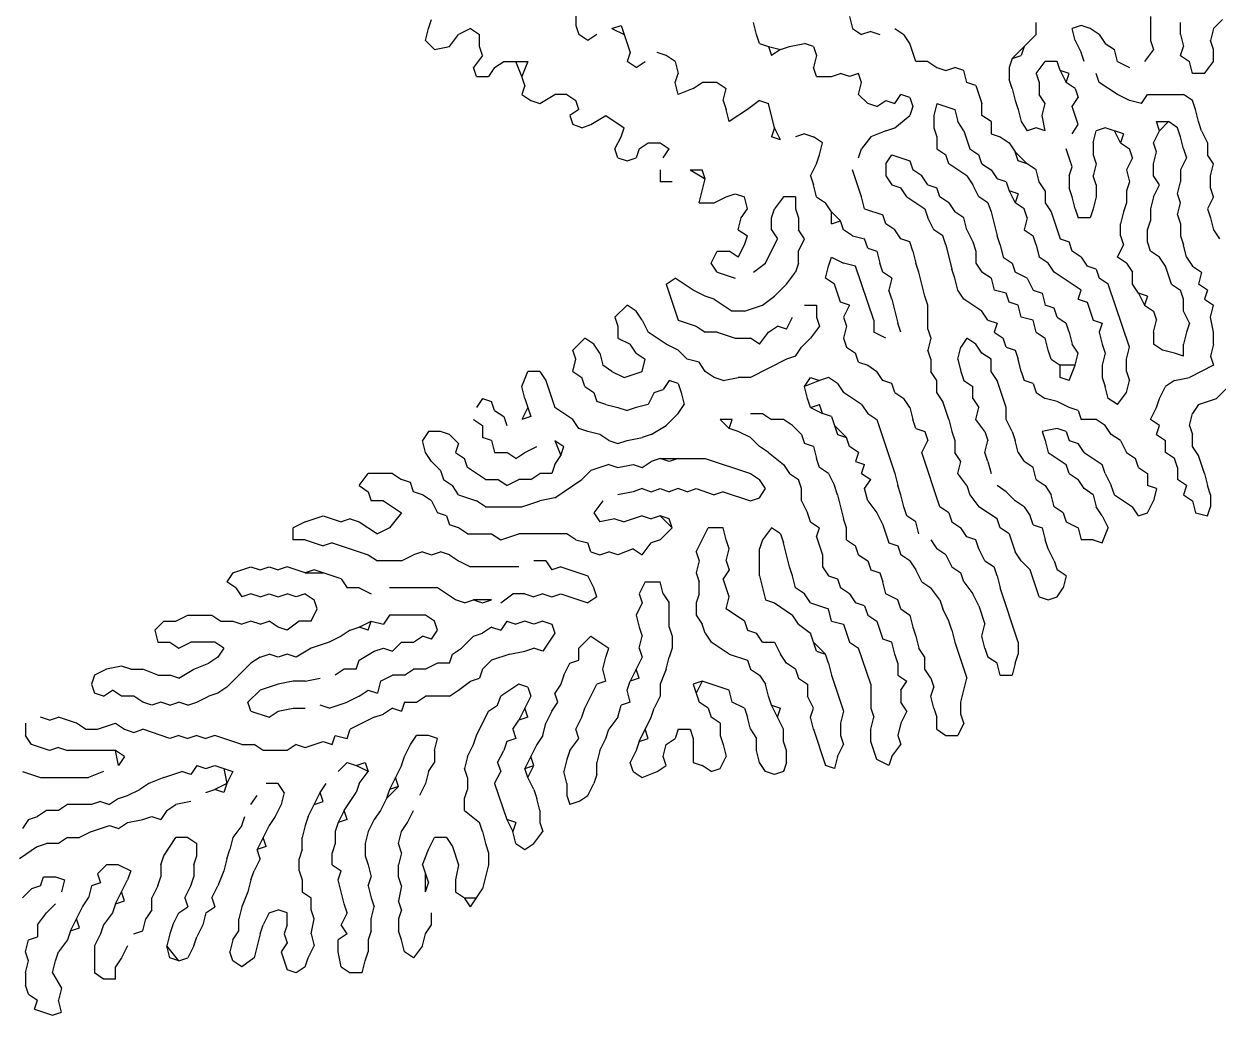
# Model space of a CAD drawing. Extents: x 15 to 2853, y 44 to 1438.
# Drawn here: x 1292.5 to 1689.5, y 551 to 880.5 of the extents above; entities that cross this region are included whole.
import ezdxf

# ---------------------------------------------------------------- set-up
doc = ezdxf.new("R2010")
doc.units = 0
doc.layers.add('SKETCH', color=1, linetype='CONTINUOUS')

msp = doc.modelspace()

# ---------------------------------------------------------------- linework, layer by layer
at = {"layer": 'SKETCH'}
for p, q in [((1427, 879), (1428, 882)), ((1476, 884), (1476, 880)), ((1567, 883), (1568, 879)), ((1667, 883), (1667, 875)), ((1691, 882), (1688, 879)), ((1426, 875), (1427, 879)), ((1441, 879), (1437, 877)), ((1441, 879), (1444, 877)), ((1476, 880), (1477, 877)), ((1488, 879), (1491, 880)), ((1488, 879), (1492, 877)), ((1491, 880), (1494, 871)), ((1536, 877), (1535, 881)), ((1568, 879), (1571, 877)), ((1574, 878), (1571, 877)), ((1574, 878), (1577, 877)), ((1582, 879), (1585, 877)), ((1629, 877), (1629, 881)), ((1644, 880), (1641, 879)), ((1642, 875), (1641, 879)), ((1647, 879), (1644, 880)), ((1650, 877), (1647, 879)), ((1677, 877), (1677, 881)), ((1688, 879), (1687, 875)), ((1429, 872), (1426, 875)), ((1434, 873), (1437, 877)), ((1444, 873), (1444, 877)), ((1480, 875), (1477, 877)), ((1483, 877), (1480, 875)), ((1537, 874), (1536, 877)), ((1537, 874), (1540, 873)), ((1547, 873), (1552, 874)), ((1555, 873), (1552, 874)), ((1587, 874), (1585, 877)), ((1589, 868), (1587, 874)), ((1629, 877), (1621, 869)), ((1642, 875), (1644, 871)), ((1650, 877), (1652, 874)), ((1652, 874), (1655, 872)), ((1667, 875), (1668, 872)), ((1677, 877), (1678, 873)), ((1688, 872), (1687, 875)), ((1429, 872), (1434, 873)), ((1445, 870), (1442, 866)), ((1445, 870), (1444, 873)), ((1494, 871), (1493, 868)), ((1506, 870), (1503, 871)), ((1509, 868), (1506, 870)), ((1540, 873), (1541, 870)), ((1540, 873), (1544, 872)), ((1544, 872), (1541, 870)), ((1544, 872), (1547, 873)), ((1555, 873), (1556, 870)), ((1556, 870), (1555, 866)), ((1621, 869), (1624, 870)), ((1625, 873), (1624, 870)), ((1645, 868), (1644, 871)), ((1656, 868), (1655, 872)), ((1668, 872), (1665, 868)), ((1677, 870), (1678, 873)), ((1677, 870), (1680, 868)), ((1688, 868), (1688, 872)), ((1443, 863), (1442, 866)), ((1449, 866), (1447, 863)), ((1449, 866), (1452, 868)), ((1452, 868), (1460, 868)), ((1458, 863), (1456, 868)), ((1460, 868), (1458, 863)), ((1496, 866), (1493, 868)), ((1496, 866), (1499, 868)), ((1509, 868), (1510, 864)), ((1556, 863), (1555, 866)), ((1593, 868), (1589, 868)), ((1593, 868), (1596, 866)), ((1596, 866), (1599, 865)), ((1599, 865), (1602, 866)), ((1605, 865), (1602, 866)), ((1621, 869), (1620, 866)), ((1620, 866), (1620, 862)), ((1629, 864), (1632, 868)), ((1636, 868), (1632, 868)), ((1637, 865), (1636, 868)), ((1656, 868), (1660, 866)), ((1681, 864), (1680, 868)), ((1685, 864), (1688, 868)), ((1443, 863), (1447, 863)), ((1459, 860), (1458, 863)), ((1509, 861), (1510, 864)), ((1556, 863), (1561, 863)), ((1561, 863), (1564, 864)), ((1567, 863), (1564, 864)), ((1570, 864), (1567, 863)), ((1571, 861), (1570, 864)), ((1606, 861), (1605, 865)), ((1621, 859), (1620, 862)), ((1629, 864), (1630, 861)), ((1637, 865), (1639, 861)), ((1640, 864), (1637, 865)), ((1639, 861), (1640, 864)), ((1650, 861), (1649, 864)), ((1685, 864), (1681, 864)), ((1459, 860), (1458, 857)), ((1510, 857), (1509, 861)), ((1515, 859), (1510, 857)), ((1515, 859), (1518, 861)), ((1523, 861), (1518, 861)), ((1523, 861), (1526, 859)), ((1525, 855), (1526, 859)), ((1570, 857), (1571, 861)), ((1609, 860), (1606, 861)), ((1609, 860), (1611, 854)), ((1621, 859), (1622, 855)), ((1630, 861), (1630, 857)), ((1642, 859), (1639, 861)), ((1642, 859), (1643, 856)), ((1656, 857), (1650, 861)), ((1458, 857), (1461, 855)), ((1461, 855), (1464, 854)), ((1464, 854), (1469, 857)), ((1473, 857), (1469, 857)), ((1473, 857), (1476, 855)), ((1477, 852), (1476, 855)), ((1525, 855), (1526, 852)), ((1537, 855), (1533, 852)), ((1537, 855), (1540, 854)), ((1542, 846), (1540, 854)), ((1570, 857), (1573, 854)), ((1576, 853), (1573, 854)), ((1576, 853), (1579, 855)), ((1579, 855), (1582, 854)), ((1582, 854), (1584, 857)), ((1587, 856), (1584, 857)), ((1587, 856), (1588, 853)), ((1596, 854), (1595, 850)), ((1596, 854), (1602, 852)), ((1611, 850), (1611, 854)), ((1622, 855), (1623, 852)), ((1632, 854), (1630, 857)), ((1631, 850), (1632, 854)), ((1641, 853), (1643, 856)), ((1660, 855), (1656, 857)), ((1664, 854), (1660, 855)), ((1664, 854), (1666, 857)), ((1666, 857), (1678, 857)), ((1681, 855), (1678, 857)), ((1682, 852), (1681, 855)), ((1477, 852), (1474, 850)), ((1474, 850), (1475, 847)), ((1481, 847), (1486, 850)), ((1486, 850), (1492, 846)), ((1527, 848), (1526, 852)), ((1533, 852), (1527, 848)), ((1582, 846), (1587, 850)), ((1588, 853), (1587, 850)), ((1595, 850), (1595, 846)), ((1602, 852), (1603, 848)), ((1614, 848), (1611, 850)), ((1623, 852), (1624, 848)), ((1632, 845), (1631, 850)), ((1643, 847), (1641, 853)), ((1683, 848), (1682, 852)), ((1478, 846), (1475, 847)), ((1478, 846), (1481, 847)), ((1491, 843), (1492, 846)), ((1542, 846), (1541, 843)), ((1544, 842), (1542, 846)), ((1579, 845), (1582, 846)), ((1595, 846), (1596, 843)), ((1605, 845), (1603, 848)), ((1614, 848), (1614, 844)), ((1624, 848), (1626, 845)), ((1629, 846), (1626, 845)), ((1632, 845), (1629, 846)), ((1641, 844), (1643, 847)), ((1652, 846), (1649, 845)), ((1658, 844), (1652, 846)), ((1669, 848), (1673, 848)), ((1670, 845), (1669, 848)), ((1670, 845), (1673, 848)), ((1676, 846), (1673, 848)), ((1677, 843), (1676, 846)), ((1684, 845), (1683, 848)), ((1489, 839), (1491, 843)), ((1544, 842), (1541, 843)), ((1552, 844), (1549, 843)), ((1552, 844), (1555, 843)), ((1558, 841), (1555, 843)), ((1574, 843), (1571, 839)), ((1579, 845), (1574, 843)), ((1596, 843), (1596, 839)), ((1605, 845), (1607, 839)), ((1614, 844), (1617, 843)), ((1617, 843), (1620, 841)), ((1648, 841), (1649, 845)), ((1657, 841), (1655, 845)), ((1658, 844), (1657, 841)), ((1668, 841), (1670, 845)), ((1678, 839), (1677, 843)), ((1684, 845), (1686, 841)), ((1490, 836), (1489, 839)), ((1497, 839), (1496, 836)), ((1497, 839), (1500, 841)), ((1500, 841), (1504, 841)), ((1504, 841), (1507, 839)), ((1505, 836), (1507, 839)), ((1557, 837), (1558, 841)), ((1570, 836), (1571, 839)), ((1596, 839), (1599, 837)), ((1607, 839), (1610, 837)), ((1620, 841), (1622, 838)), ((1623, 835), (1622, 838)), ((1622, 838), (1626, 834)), ((1641, 833), (1639, 839)), ((1648, 841), (1648, 837)), ((1657, 841), (1660, 839)), ((1661, 836), (1660, 839)), ((1669, 838), (1668, 841)), ((1668, 834), (1669, 838)), ((1678, 839), (1679, 836)), ((1686, 841), (1686, 837)), ((1490, 836), (1493, 835)), ((1493, 835), (1496, 836)), ((1554, 830), (1556, 834)), ((1556, 834), (1557, 837)), ((1579, 834), (1581, 837)), ((1579, 834), (1579, 830)), ((1581, 837), (1587, 835)), ((1587, 835), (1588, 832)), ((1600, 834), (1599, 837)), ((1606, 830), (1600, 834)), ((1611, 834), (1610, 837)), ((1611, 834), (1614, 832)), ((1626, 834), (1623, 835)), ((1629, 832), (1626, 834)), ((1648, 837), (1649, 834)), ((1649, 834), (1648, 830)), ((1661, 836), (1659, 832)), ((1668, 830), (1668, 834)), ((1679, 836), (1677, 832)), ((1688, 834), (1686, 837)), ((1687, 830), (1688, 834)), ((1504, 832), (1504, 828)), ((1514, 832), (1518, 832)), ((1514, 832), (1519, 829)), ((1519, 829), (1518, 832)), ((1554, 830), (1555, 827)), ((1571, 823), (1568, 832)), ((1579, 830), (1581, 827)), ((1591, 830), (1588, 832)), ((1593, 827), (1591, 830)), ((1606, 830), (1608, 827)), ((1614, 832), (1616, 829)), ((1630, 828), (1629, 832)), ((1640, 830), (1641, 833)), ((1640, 830), (1640, 826)), ((1649, 827), (1648, 830)), ((1659, 832), (1660, 828)), ((1670, 827), (1668, 830)), ((1677, 832), (1677, 828)), ((1687, 826), (1687, 830)), ((1508, 828), (1504, 828)), ((1517, 821), (1519, 829)), ((1556, 823), (1555, 827)), ((1581, 827), (1584, 826)), ((1586, 823), (1584, 826)), ((1593, 827), (1596, 826)), ((1597, 823), (1596, 826)), ((1610, 823), (1608, 827)), ((1619, 828), (1616, 829)), ((1619, 828), (1620, 825)), ((1632, 825), (1630, 828)), ((1641, 823), (1640, 826)), ((1649, 827), (1649, 823)), ((1660, 828), (1659, 825)), ((1668, 823), (1670, 827)), ((1676, 824), (1677, 828)), ((1688, 823), (1687, 826)), ((1522, 821), (1526, 823)), ((1526, 823), (1529, 824)), ((1529, 824), (1532, 823)), ((1533, 819), (1532, 823)), ((1545, 823), (1542, 819)), ((1549, 823), (1545, 823)), ((1549, 823), (1549, 819)), ((1556, 823), (1559, 821)), ((1572, 819), (1571, 823)), ((1586, 823), (1592, 819)), ((1600, 821), (1597, 823)), ((1613, 821), (1610, 823)), ((1620, 825), (1622, 821)), ((1623, 824), (1620, 825)), ((1623, 824), (1622, 821)), ((1632, 825), (1632, 821)), ((1642, 819), (1641, 823)), ((1649, 823), (1648, 819)), ((1659, 825), (1659, 821)), ((1668, 823), (1667, 819)), ((1677, 821), (1676, 824)), ((1688, 823), (1686, 819)), ((1517, 821), (1522, 821)), ((1531, 816), (1533, 819)), ((1541, 816), (1542, 819)), ((1549, 819), (1550, 816)), ((1561, 818), (1559, 821)), ((1564, 815), (1561, 818)), ((1561, 814), (1561, 818)), ((1572, 819), (1578, 817)), ((1592, 819), (1593, 816)), ((1600, 821), (1602, 818)), ((1605, 816), (1602, 818)), ((1613, 821), (1614, 818)), ((1614, 818), (1616, 810)), ((1625, 819), (1622, 821)), ((1626, 816), (1625, 819)), ((1632, 821), (1634, 818)), ((1634, 818), (1637, 809)), ((1642, 819), (1643, 816)), ((1648, 819), (1647, 816)), ((1658, 818), (1657, 814)), ((1659, 821), (1658, 818)), ((1667, 819), (1667, 815)), ((1676, 817), (1677, 821)), ((1686, 819), (1687, 816)), ((1530, 812), (1531, 816)), ((1541, 812), (1541, 816)), ((1550, 816), (1550, 812)), ((1561, 814), (1564, 815)), ((1565, 812), (1564, 815)), ((1579, 814), (1578, 817)), ((1582, 812), (1579, 814)), ((1595, 812), (1593, 816)), ((1606, 812), (1605, 816)), ((1626, 816), (1625, 812)), ((1647, 816), (1643, 816)), ((1657, 810), (1657, 814)), ((1666, 812), (1667, 815)), ((1676, 817), (1677, 814)), ((1677, 814), (1677, 810)), ((1687, 816), (1688, 812)), ((1530, 812), (1533, 810)), ((1532, 807), (1533, 810)), ((1541, 812), (1543, 809)), ((1552, 809), (1550, 812)), ((1568, 810), (1565, 812)), ((1568, 810), (1572, 809)), ((1584, 809), (1582, 812)), ((1598, 810), (1595, 812)), ((1599, 807), (1598, 810)), ((1606, 812), (1608, 808)), ((1617, 807), (1616, 810)), ((1625, 812), (1628, 810)), ((1629, 807), (1628, 810)), ((1657, 810), (1658, 807)), ((1666, 808), (1666, 812)), ((1677, 810), (1678, 807)), ((1688, 812), (1690, 809)), ((1530, 803), (1532, 807)), ((1539, 801), (1543, 809)), ((1550, 805), (1552, 809)), ((1573, 806), (1572, 809)), ((1573, 806), (1576, 805)), ((1587, 808), (1584, 809)), ((1588, 805), (1587, 808)), ((1599, 807), (1601, 799)), ((1608, 808), (1609, 805)), ((1617, 807), (1618, 803)), ((1629, 807), (1630, 803)), ((1637, 809), (1640, 808)), ((1641, 805), (1640, 808)), ((1656, 803), (1658, 807)), ((1667, 805), (1666, 808)), ((1679, 803), (1678, 807)), ((1521, 801), (1523, 805)), ((1523, 805), (1527, 805)), ((1530, 803), (1527, 805)), ((1550, 801), (1550, 805)), ((1560, 800), (1561, 803)), ((1561, 803), (1565, 801)), ((1576, 805), (1577, 801)), ((1588, 805), (1589, 801)), ((1609, 805), (1609, 801)), ((1618, 803), (1621, 801)), ((1633, 801), (1630, 803)), ((1644, 803), (1641, 805)), ((1644, 803), (1646, 800)), ((1659, 801), (1656, 803)), ((1670, 803), (1667, 805)), ((1672, 800), (1670, 803)), ((1679, 803), (1681, 800)), ((1523, 798), (1521, 801)), ((1523, 798), (1529, 796)), ((1535, 798), (1539, 801)), ((1546, 794), (1549, 798)), ((1550, 801), (1549, 798)), ((1559, 796), (1560, 800)), ((1569, 800), (1565, 801)), ((1575, 782), (1569, 800)), ((1578, 798), (1577, 801)), ((1581, 796), (1578, 798)), ((1590, 798), (1589, 801)), ((1592, 790), (1590, 798)), ((1602, 796), (1601, 799)), ((1609, 801), (1611, 798)), ((1614, 796), (1611, 798)), ((1621, 801), (1622, 798)), ((1626, 796), (1622, 798)), ((1635, 798), (1633, 801)), ((1644, 792), (1635, 798)), ((1649, 799), (1646, 800)), ((1649, 799), (1650, 796)), ((1659, 801), (1661, 798)), ((1661, 794), (1661, 798)), ((1674, 794), (1672, 800)), ((1681, 800), (1684, 798)), ((1684, 798), (1683, 794)), ((1506, 794), (1509, 796)), ((1506, 794), (1510, 782)), ((1515, 792), (1509, 796)), ((1542, 790), (1546, 794)), ((1562, 794), (1559, 796)), ((1564, 788), (1562, 794)), ((1581, 796), (1580, 792)), ((1603, 792), (1602, 796)), ((1614, 796), (1615, 792)), ((1626, 796), (1628, 792)), ((1653, 794), (1650, 796)), ((1660, 773), (1653, 794)), ((1663, 791), (1661, 794)), ((1674, 794), (1677, 792)), ((1686, 792), (1683, 794)), ((1519, 790), (1515, 792)), ((1581, 789), (1580, 792)), ((1605, 789), (1603, 792)), ((1619, 791), (1615, 792)), ((1620, 788), (1619, 791)), ((1628, 792), (1631, 791)), ((1631, 791), (1632, 787)), ((1643, 789), (1644, 792)), ((1663, 791), (1665, 787)), ((1666, 790), (1663, 791)), ((1678, 789), (1677, 792)), ((1686, 792), (1685, 789)), ((1489, 783), (1493, 787)), ((1496, 785), (1493, 787)), ((1522, 789), (1519, 790)), ((1522, 789), (1528, 785)), ((1532, 785), (1538, 787)), ((1538, 787), (1542, 790)), ((1552, 787), (1556, 787)), ((1556, 787), (1556, 783)), ((1567, 787), (1564, 788)), ((1567, 787), (1565, 783)), ((1581, 789), (1583, 781)), ((1593, 787), (1592, 790)), ((1593, 779), (1593, 787)), ((1611, 785), (1605, 789)), ((1623, 787), (1620, 788)), ((1624, 783), (1623, 787)), ((1635, 786), (1632, 787)), ((1643, 789), (1646, 788)), ((1646, 788), (1648, 782)), ((1666, 790), (1665, 787)), ((1665, 787), (1668, 785)), ((1678, 785), (1678, 789)), ((1685, 789), (1688, 787)), ((1687, 783), (1688, 787)), ((1489, 783), (1490, 780)), ((1498, 782), (1496, 785)), ((1532, 785), (1528, 785)), ((1546, 779), (1548, 783)), ((1556, 783), (1557, 780)), ((1565, 783), (1566, 780)), ((1613, 782), (1611, 785)), ((1628, 782), (1624, 783)), ((1636, 783), (1635, 786)), ((1636, 783), (1639, 781)), ((1668, 785), (1669, 782)), ((1680, 781), (1678, 785)), ((1688, 778), (1687, 783)), ((1490, 780), (1490, 776)), ((1498, 782), (1500, 778)), ((1510, 782), (1516, 780)), ((1516, 780), (1519, 778)), ((1540, 778), (1543, 780)), ((1546, 779), (1543, 780)), ((1557, 780), (1554, 776)), ((1566, 780), (1565, 776)), ((1575, 782), (1575, 778)), ((1584, 778), (1583, 781)), ((1593, 779), (1594, 776)), ((1613, 782), (1616, 781)), ((1616, 781), (1615, 778)), ((1629, 778), (1628, 782)), ((1640, 778), (1639, 781)), ((1648, 782), (1651, 781)), ((1651, 781), (1650, 778)), ((1668, 778), (1669, 782)), ((1680, 781), (1679, 778)), ((1479, 776), (1475, 772)), ((1482, 774), (1479, 776)), ((1490, 776), (1494, 774)), ((1506, 774), (1500, 778)), ((1523, 778), (1519, 778)), ((1523, 778), (1529, 776)), ((1529, 776), (1534, 776)), ((1537, 774), (1534, 776)), ((1537, 774), (1540, 778)), ((1554, 776), (1551, 773)), ((1565, 776), (1566, 773)), ((1579, 776), (1575, 778)), ((1594, 776), (1593, 772)), ((1606, 776), (1604, 773)), ((1609, 774), (1606, 776)), ((1615, 778), (1618, 776)), ((1619, 773), (1618, 776)), ((1629, 778), (1632, 776)), ((1633, 772), (1632, 776)), ((1640, 778), (1641, 774)), ((1650, 778), (1651, 774)), ((1668, 778), (1668, 774)), ((1679, 778), (1678, 774)), ((1688, 774), (1688, 778)), ((1476, 769), (1475, 772)), ((1484, 771), (1482, 774)), ((1484, 771), (1485, 767)), ((1496, 771), (1494, 774)), ((1496, 771), (1499, 769)), ((1510, 772), (1506, 774)), ((1510, 772), (1513, 769)), ((1549, 770), (1551, 773)), ((1566, 773), (1569, 771)), ((1570, 768), (1569, 771)), ((1594, 769), (1593, 772)), ((1603, 769), (1604, 773)), ((1611, 771), (1609, 774)), ((1614, 769), (1611, 771)), ((1619, 773), (1622, 772)), ((1622, 772), (1623, 769)), ((1634, 769), (1633, 772)), ((1643, 771), (1641, 774)), ((1642, 767), (1643, 771)), ((1651, 774), (1652, 771)), ((1652, 771), (1651, 767)), ((1659, 769), (1660, 773)), ((1671, 772), (1668, 774)), ((1675, 771), (1671, 772)), ((1678, 770), (1675, 771)), ((1678, 770), (1678, 774)), ((1688, 774), (1687, 770)), ((1475, 765), (1476, 769)), ((1488, 765), (1485, 767)), ((1498, 765), (1499, 769)), ((1517, 768), (1513, 769)), ((1519, 765), (1517, 768)), ((1546, 769), (1534, 763)), ((1549, 770), (1546, 769)), ((1570, 768), (1573, 767)), ((1573, 767), (1576, 765)), ((1594, 769), (1594, 765)), ((1603, 769), (1604, 765)), ((1614, 765), (1614, 769)), ((1624, 765), (1623, 769)), ((1634, 769), (1637, 767)), ((1642, 767), (1637, 767)), ((1637, 763), (1637, 767)), ((1640, 762), (1642, 767)), ((1651, 767), (1651, 763)), ((1659, 765), (1659, 769)), ((1688, 767), (1680, 763)), ((1687, 770), (1688, 767)), ((1458, 760), (1460, 765)), ((1464, 765), (1460, 765)), ((1464, 765), (1466, 762)), ((1475, 765), (1478, 763)), ((1479, 760), (1478, 763)), ((1488, 765), (1492, 763)), ((1492, 763), (1498, 765)), ((1522, 763), (1519, 765)), ((1525, 762), (1522, 763)), ((1525, 762), (1530, 763)), ((1534, 763), (1530, 763)), ((1552, 760), (1554, 763)), ((1554, 763), (1557, 762)), ((1560, 763), (1557, 762)), ((1563, 761), (1560, 763)), ((1578, 762), (1576, 765)), ((1596, 762), (1594, 765)), ((1604, 765), (1605, 762)), ((1616, 762), (1614, 765)), ((1624, 765), (1625, 762)), ((1640, 762), (1637, 763)), ((1651, 763), (1652, 760)), ((1659, 765), (1660, 762)), ((1675, 762), (1680, 763)), ((1459, 756), (1458, 760)), ((1466, 762), (1469, 753)), ((1479, 760), (1482, 758)), ((1502, 758), (1505, 759)), ((1507, 762), (1505, 759)), ((1510, 761), (1507, 762)), ((1510, 761), (1511, 758)), ((1557, 762), (1552, 760)), ((1553, 756), (1552, 760)), ((1563, 761), (1565, 758)), ((1581, 761), (1578, 762)), ((1582, 758), (1581, 761)), ((1596, 758), (1596, 762)), ((1605, 762), (1608, 760)), ((1608, 756), (1608, 760)), ((1619, 753), (1616, 762)), ((1628, 761), (1625, 762)), ((1628, 761), (1629, 758)), ((1653, 756), (1652, 760)), ((1659, 758), (1660, 762)), ((1670, 756), (1672, 760)), ((1675, 762), (1672, 760)), ((1689, 756), (1693, 760)), ((1445, 756), (1443, 753)), ((1445, 756), (1448, 755)), ((1449, 752), (1448, 755)), ((1459, 756), (1461, 750)), ((1482, 758), (1483, 755)), ((1486, 754), (1483, 755)), ((1502, 758), (1500, 754)), ((1511, 758), (1512, 754)), ((1554, 753), (1553, 756)), ((1571, 754), (1565, 758)), ((1582, 758), (1585, 756)), ((1587, 753), (1585, 756)), ((1598, 755), (1596, 758)), ((1600, 749), (1598, 755)), ((1608, 756), (1610, 753)), ((1629, 758), (1632, 756)), ((1636, 755), (1632, 756)), ((1640, 753), (1636, 755)), ((1656, 754), (1653, 756)), ((1656, 754), (1659, 758)), ((1669, 753), (1670, 756)), ((1683, 754), (1689, 756)), ((1449, 752), (1452, 750)), ((1460, 753), (1458, 749)), ((1475, 749), (1469, 753)), ((1486, 754), (1490, 753)), ((1490, 753), (1493, 752)), ((1496, 753), (1493, 752)), ((1500, 754), (1496, 753)), ((1510, 751), (1506, 747)), ((1510, 751), (1512, 754)), ((1534, 751), (1538, 751)), ((1538, 751), (1541, 749)), ((1554, 753), (1557, 754)), ((1554, 753), (1558, 751)), ((1558, 751), (1557, 754)), ((1561, 750), (1558, 751)), ((1571, 754), (1573, 751)), ((1573, 751), (1576, 749)), ((1587, 753), (1588, 749)), ((1609, 749), (1610, 753)), ((1619, 749), (1619, 753)), ((1643, 752), (1640, 753)), ((1643, 752), (1644, 749)), ((1667, 749), (1669, 753)), ((1680, 747), (1681, 751)), ((1683, 754), (1681, 751)), ((1442, 749), (1445, 747)), ((1445, 747), (1445, 743)), ((1452, 750), (1453, 747)), ((1461, 750), (1458, 749)), ((1477, 746), (1475, 749)), ((1501, 744), (1506, 747)), ((1524, 749), (1527, 746)), ((1528, 749), (1524, 749)), ((1527, 746), (1528, 749)), ((1545, 749), (1541, 749)), ((1548, 747), (1545, 749)), ((1548, 747), (1551, 744)), ((1561, 750), (1563, 744)), ((1566, 743), (1562, 747)), ((1576, 749), (1582, 731)), ((1589, 746), (1588, 749)), ((1600, 749), (1601, 745)), ((1612, 745), (1609, 749)), ((1621, 745), (1619, 749)), ((1649, 749), (1644, 749)), ((1652, 747), (1649, 749)), ((1654, 744), (1652, 747)), ((1670, 747), (1667, 749)), ((1669, 744), (1670, 747)), ((1680, 747), (1681, 744)), ((1427, 745), (1425, 742)), ((1431, 745), (1427, 745)), ((1434, 744), (1431, 745)), ((1434, 744), (1437, 741)), ((1448, 742), (1445, 743)), ((1480, 745), (1477, 746)), ((1484, 744), (1480, 745)), ((1487, 742), (1484, 744)), ((1493, 742), (1498, 743)), ((1501, 744), (1498, 743)), ((1530, 745), (1527, 746)), ((1534, 743), (1530, 745)), ((1534, 743), (1537, 740)), ((1551, 744), (1552, 741)), ((1563, 744), (1566, 743)), ((1567, 740), (1566, 743)), ((1589, 746), (1592, 745)), ((1592, 745), (1593, 742)), ((1601, 745), (1602, 742)), ((1612, 745), (1613, 742)), ((1621, 745), (1622, 742)), ((1636, 746), (1631, 745)), ((1631, 745), (1632, 742)), ((1639, 745), (1636, 746)), ((1639, 745), (1640, 742)), ((1657, 742), (1654, 744)), ((1669, 744), (1672, 742)), ((1681, 740), (1681, 744)), ((1426, 738), (1425, 742)), ((1437, 741), (1436, 738)), ((1448, 742), (1449, 738)), ((1459, 738), (1463, 740)), ((1469, 742), (1472, 740)), ((1469, 742), (1471, 737)), ((1471, 737), (1472, 740)), ((1487, 742), (1490, 741)), ((1490, 741), (1493, 742)), ((1540, 738), (1537, 740)), ((1555, 740), (1552, 741)), ((1555, 740), (1556, 736)), ((1570, 738), (1567, 740)), ((1591, 738), (1593, 742)), ((1602, 742), (1602, 738)), ((1612, 738), (1613, 742)), ((1623, 738), (1622, 742)), ((1632, 742), (1633, 738)), ((1640, 742), (1643, 741)), ((1645, 738), (1643, 741)), ((1657, 742), (1659, 738)), ((1672, 738), (1672, 742)), ((1683, 737), (1681, 740)), ((1428, 735), (1426, 738)), ((1431, 732), (1428, 735)), ((1436, 738), (1439, 736)), ((1440, 733), (1439, 736)), ((1449, 738), (1453, 738)), ((1456, 736), (1453, 738)), ((1456, 736), (1459, 738)), ((1469, 734), (1471, 737)), ((1498, 733), (1501, 735)), ((1504, 736), (1501, 735)), ((1504, 736), (1519, 736)), ((1507, 735), (1504, 736)), ((1510, 736), (1507, 735)), ((1519, 736), (1534, 731)), ((1540, 738), (1545, 734)), ((1557, 733), (1556, 736)), ((1570, 738), (1569, 735)), ((1569, 735), (1572, 734)), ((1597, 720), (1591, 738)), ((1604, 735), (1602, 738)), ((1603, 731), (1604, 735)), ((1613, 735), (1612, 738)), ((1613, 735), (1614, 731)), ((1623, 738), (1625, 735)), ((1628, 733), (1625, 735)), ((1633, 738), (1639, 734)), ((1645, 738), (1651, 734)), ((1659, 738), (1662, 736)), ((1663, 733), (1662, 736)), ((1675, 736), (1672, 738)), ((1676, 733), (1675, 736)), ((1685, 731), (1683, 737)), ((1404, 727), (1407, 731)), ((1415, 731), (1407, 731)), ((1415, 731), (1418, 729)), ((1431, 732), (1432, 729)), ((1446, 729), (1440, 733)), ((1461, 729), (1464, 731)), ((1468, 731), (1464, 731)), ((1469, 734), (1468, 731)), ((1478, 729), (1481, 732)), ((1487, 734), (1481, 732)), ((1487, 734), (1490, 733)), ((1490, 733), (1495, 734)), ((1495, 734), (1498, 733)), ((1534, 731), (1537, 729)), ((1545, 734), (1547, 731)), ((1547, 731), (1550, 729)), ((1560, 731), (1557, 733)), ((1560, 731), (1562, 727)), ((1571, 731), (1572, 734)), ((1571, 731), (1574, 729)), ((1582, 731), (1583, 727)), ((1606, 727), (1603, 731)), ((1629, 729), (1628, 733)), ((1640, 731), (1639, 734)), ((1640, 731), (1643, 729)), ((1652, 731), (1651, 734)), ((1652, 731), (1654, 727)), ((1663, 733), (1666, 731)), ((1666, 731), (1666, 727)), ((1676, 733), (1676, 729)), ((1685, 731), (1686, 727)), ((1404, 727), (1407, 725)), ((1421, 728), (1418, 729)), ((1422, 725), (1421, 728)), ((1432, 729), (1435, 727)), ((1437, 724), (1435, 727)), ((1446, 729), (1450, 729)), ((1453, 727), (1450, 729)), ((1453, 727), (1457, 729)), ((1461, 729), (1457, 729)), ((1469, 723), (1478, 729)), ((1539, 726), (1537, 729)), ((1551, 726), (1550, 729)), ((1563, 724), (1562, 727)), ((1572, 726), (1574, 729)), ((1584, 724), (1583, 727)), ((1606, 727), (1607, 724)), ((1619, 725), (1616, 727)), ((1629, 729), (1632, 727)), ((1632, 727), (1634, 724)), ((1645, 726), (1643, 729)), ((1655, 724), (1654, 727)), ((1669, 726), (1666, 727)), ((1679, 727), (1676, 729)), ((1679, 727), (1678, 724)), ((1687, 724), (1686, 727)), ((1407, 725), (1408, 722)), ((1425, 724), (1422, 725)), ((1428, 722), (1425, 724)), ((1437, 724), (1443, 722)), ((1469, 723), (1464, 722)), ((1495, 725), (1490, 724)), ((1498, 726), (1495, 725)), ((1498, 726), (1501, 725)), ((1501, 725), (1504, 726)), ((1504, 726), (1507, 725)), ((1510, 726), (1507, 725)), ((1513, 725), (1510, 726)), ((1513, 725), (1516, 726)), ((1516, 726), (1522, 724)), ((1525, 725), (1522, 724)), ((1525, 725), (1534, 722)), ((1534, 722), (1537, 723)), ((1537, 723), (1539, 726)), ((1551, 722), (1551, 726)), ((1563, 724), (1565, 716)), ((1573, 722), (1572, 726)), ((1585, 720), (1584, 724)), ((1607, 724), (1610, 720)), ((1622, 722), (1619, 725)), ((1635, 720), (1634, 724)), ((1648, 724), (1645, 726)), ((1648, 724), (1649, 720)), ((1655, 724), (1661, 720)), ((1669, 726), (1668, 722)), ((1678, 724), (1681, 722)), ((1687, 724), (1687, 720)), ((1412, 722), (1408, 722)), ((1412, 722), (1418, 718)), ((1428, 722), (1430, 718)), ((1446, 720), (1443, 722)), ((1446, 720), (1458, 720)), ((1458, 720), (1464, 722)), ((1485, 722), (1482, 718)), ((1551, 722), (1553, 718)), ((1573, 722), (1576, 718)), ((1586, 717), (1585, 720)), ((1600, 718), (1597, 720)), ((1616, 716), (1610, 720)), ((1625, 720), (1622, 722)), ((1625, 720), (1627, 717)), ((1638, 718), (1635, 720)), ((1651, 717), (1649, 720)), ((1663, 717), (1661, 720)), ((1666, 718), (1668, 722)), ((1681, 722), (1682, 718)), ((1686, 717), (1687, 720)), ((1386, 715), (1382, 713)), ((1386, 715), (1392, 717)), ((1392, 717), (1398, 715)), ((1401, 716), (1398, 715)), ((1401, 716), (1404, 715)), ((1404, 715), (1410, 711)), ((1418, 718), (1414, 713)), ((1433, 717), (1430, 718)), ((1433, 717), (1434, 714)), ((1482, 718), (1484, 715)), ((1489, 716), (1484, 715)), ((1489, 716), (1492, 715)), ((1498, 717), (1492, 715)), ((1498, 717), (1501, 716)), ((1504, 717), (1501, 716)), ((1508, 713), (1504, 717)), ((1507, 716), (1504, 717)), ((1508, 713), (1507, 716)), ((1554, 715), (1553, 718)), ((1554, 715), (1557, 713)), ((1566, 713), (1565, 716)), ((1576, 718), (1578, 714)), ((1589, 715), (1586, 717)), ((1590, 711), (1589, 715)), ((1600, 718), (1601, 715)), ((1601, 715), (1604, 713)), ((1617, 713), (1616, 716)), ((1628, 714), (1627, 717)), ((1638, 718), (1639, 715)), ((1639, 715), (1643, 713)), ((1651, 717), (1653, 713)), ((1663, 717), (1666, 718)), ((1682, 718), (1686, 717)), ((1382, 709), (1382, 713)), ((1414, 713), (1410, 711)), ((1437, 713), (1434, 714)), ((1440, 711), (1437, 713)), ((1440, 711), (1448, 711)), ((1448, 711), (1451, 709)), ((1451, 709), (1457, 711)), ((1473, 711), (1457, 711)), ((1476, 709), (1473, 711)), ((1504, 709), (1508, 713)), ((1516, 705), (1520, 713)), ((1525, 713), (1520, 713)), ((1526, 709), (1525, 713)), ((1541, 713), (1538, 709)), ((1544, 711), (1541, 713)), ((1544, 711), (1545, 708)), ((1556, 710), (1557, 713)), ((1566, 709), (1566, 713)), ((1578, 714), (1580, 708)), ((1606, 710), (1604, 713)), ((1620, 711), (1617, 713)), ((1620, 711), (1622, 705)), ((1628, 714), (1631, 713)), ((1631, 713), (1632, 709)), ((1643, 713), (1644, 709)), ((1651, 708), (1653, 713)), ((1386, 709), (1382, 709)), ((1386, 709), (1392, 707)), ((1395, 708), (1392, 707)), ((1395, 708), (1407, 704)), ((1476, 709), (1480, 708)), ((1481, 705), (1480, 708)), ((1498, 704), (1501, 708)), ((1504, 709), (1501, 708)), ((1527, 706), (1526, 709)), ((1538, 709), (1537, 706)), ((1547, 700), (1545, 708)), ((1556, 710), (1558, 704)), ((1566, 709), (1569, 707)), ((1570, 704), (1569, 707)), ((1580, 708), (1583, 707)), ((1583, 707), (1584, 704)), ((1594, 709), (1596, 706)), ((1609, 709), (1606, 710)), ((1610, 706), (1609, 709)), ((1633, 706), (1632, 709)), ((1648, 709), (1644, 709)), ((1648, 709), (1651, 708)), ((1407, 704), (1410, 702)), ((1418, 702), (1422, 704)), ((1425, 705), (1422, 704)), ((1425, 705), (1428, 704)), ((1428, 704), (1431, 705)), ((1434, 704), (1431, 705)), ((1434, 704), (1437, 702)), ((1481, 705), (1484, 704)), ((1484, 704), (1487, 705)), ((1490, 704), (1487, 705)), ((1495, 706), (1490, 704)), ((1495, 706), (1498, 704)), ((1516, 705), (1517, 702)), ((1526, 702), (1527, 706)), ((1537, 697), (1537, 706)), ((1558, 704), (1558, 700)), ((1570, 704), (1573, 702)), ((1587, 702), (1584, 704)), ((1599, 704), (1596, 706)), ((1599, 704), (1601, 700)), ((1612, 702), (1610, 706)), ((1624, 702), (1622, 705)), ((1635, 702), (1633, 706)), ((1362, 698), (1368, 700)), ((1368, 700), (1371, 699)), ((1371, 699), (1374, 700)), ((1374, 700), (1377, 699)), ((1380, 700), (1377, 699)), ((1386, 698), (1380, 700)), ((1389, 699), (1386, 698)), ((1398, 696), (1389, 699)), ((1418, 702), (1410, 702)), ((1437, 702), (1441, 700)), ((1457, 700), (1441, 700)), ((1466, 702), (1462, 702)), ((1466, 702), (1468, 699)), ((1471, 700), (1468, 699)), ((1471, 700), (1480, 697)), ((1517, 702), (1516, 698)), ((1527, 699), (1525, 696)), ((1526, 702), (1527, 699)), ((1548, 697), (1547, 700)), ((1558, 700), (1560, 697)), ((1573, 702), (1574, 699)), ((1574, 699), (1577, 698)), ((1587, 702), (1589, 699)), ((1591, 695), (1589, 699)), ((1601, 700), (1604, 698)), ((1612, 702), (1615, 700)), ((1616, 697), (1615, 700)), ((1624, 702), (1627, 699)), ((1630, 690), (1627, 699)), ((1635, 702), (1636, 699)), ((1639, 697), (1636, 699)), ((1362, 698), (1360, 695)), ((1363, 693), (1360, 695)), ((1386, 698), (1392, 698)), ((1398, 696), (1400, 693)), ((1482, 693), (1480, 697)), ((1499, 695), (1497, 691)), ((1499, 695), (1504, 695)), ((1505, 691), (1504, 695)), ((1516, 698), (1517, 695)), ((1517, 691), (1517, 695)), ((1527, 690), (1525, 696)), ((1537, 697), (1539, 689)), ((1549, 693), (1548, 697)), ((1560, 697), (1563, 696)), ((1563, 696), (1564, 693)), ((1577, 698), (1578, 695)), ((1579, 691), (1578, 695)), ((1591, 695), (1594, 693)), ((1605, 695), (1604, 698)), ((1605, 695), (1608, 691)), ((1616, 697), (1617, 693)), ((1639, 697), (1638, 693)), ((1363, 693), (1365, 690)), ((1368, 691), (1365, 690)), ((1371, 690), (1368, 691)), ((1371, 690), (1374, 691)), ((1374, 691), (1377, 690)), ((1377, 690), (1380, 691)), ((1383, 690), (1380, 691)), ((1386, 691), (1383, 690)), ((1386, 691), (1389, 689)), ((1404, 693), (1400, 693)), ((1404, 693), (1408, 691)), ((1430, 693), (1414, 693)), ((1436, 689), (1430, 693)), ((1451, 688), (1455, 691)), ((1459, 691), (1455, 691)), ((1459, 691), (1462, 690)), ((1465, 691), (1462, 690)), ((1465, 691), (1468, 690)), ((1468, 690), (1471, 691)), ((1471, 691), (1480, 688)), ((1483, 690), (1482, 693)), ((1497, 691), (1498, 688)), ((1505, 691), (1507, 688)), ((1517, 691), (1516, 688)), ((1552, 691), (1549, 693)), ((1554, 688), (1552, 691)), ((1567, 691), (1564, 693)), ((1567, 691), (1569, 688)), ((1583, 689), (1579, 691)), ((1597, 689), (1594, 693)), ((1610, 687), (1608, 691)), ((1623, 675), (1617, 693)), ((1636, 690), (1638, 693)), ((1390, 686), (1389, 689)), ((1439, 688), (1436, 689)), ((1439, 688), (1442, 689)), ((1448, 689), (1442, 689)), ((1442, 689), (1445, 688)), ((1445, 688), (1448, 689)), ((1483, 690), (1480, 688)), ((1498, 688), (1496, 684)), ((1507, 680), (1507, 688)), ((1516, 688), (1516, 684)), ((1526, 686), (1527, 690)), ((1539, 689), (1542, 688)), ((1542, 688), (1548, 684)), ((1554, 688), (1560, 686)), ((1572, 687), (1569, 688)), ((1572, 687), (1573, 684)), ((1584, 686), (1583, 689)), ((1597, 689), (1598, 686)), ((1610, 687), (1612, 681)), ((1630, 690), (1633, 689)), ((1633, 689), (1636, 690)), ((1343, 682), (1347, 684)), ((1347, 684), (1355, 684)), ((1355, 684), (1358, 682)), ((1388, 682), (1390, 686)), ((1414, 684), (1412, 681)), ((1426, 684), (1414, 684)), ((1429, 682), (1426, 684)), ((1496, 684), (1497, 680)), ((1516, 684), (1518, 681)), ((1532, 682), (1526, 686)), ((1550, 681), (1548, 684)), ((1561, 682), (1560, 686)), ((1573, 684), (1576, 682)), ((1584, 686), (1587, 684)), ((1587, 684), (1588, 680)), ((1600, 682), (1598, 686)), ((1336, 679), (1339, 682)), ((1336, 679), (1337, 675)), ((1339, 682), (1343, 682)), ((1358, 682), (1362, 682)), ((1362, 682), (1365, 681)), ((1368, 682), (1365, 681)), ((1371, 681), (1368, 682)), ((1371, 681), (1374, 682)), ((1377, 680), (1374, 682)), ((1380, 679), (1377, 680)), ((1384, 682), (1380, 679)), ((1388, 682), (1384, 682)), ((1401, 679), (1398, 677)), ((1401, 679), (1404, 680)), ((1404, 680), (1408, 682)), ((1407, 679), (1404, 680)), ((1407, 679), (1408, 682)), ((1408, 682), (1412, 681)), ((1428, 676), (1430, 679)), ((1430, 679), (1429, 682)), ((1448, 680), (1445, 678)), ((1448, 680), (1451, 679)), ((1453, 682), (1451, 679)), ((1453, 682), (1456, 681)), ((1459, 682), (1456, 681)), ((1462, 681), (1459, 682)), ((1465, 682), (1462, 681)), ((1465, 682), (1468, 681)), ((1468, 681), (1469, 678)), ((1497, 680), (1498, 677)), ((1507, 680), (1508, 677)), ((1519, 678), (1518, 681)), ((1532, 682), (1533, 679)), ((1533, 679), (1536, 678)), ((1550, 681), (1554, 678)), ((1561, 682), (1565, 681)), ((1565, 681), (1567, 675)), ((1576, 682), (1578, 676)), ((1588, 680), (1589, 677)), ((1601, 679), (1600, 682)), ((1601, 679), (1602, 675)), ((1611, 677), (1612, 681)), ((1337, 675), (1341, 675)), ((1341, 675), (1344, 673)), ((1344, 673), (1348, 675)), ((1356, 675), (1348, 675)), ((1359, 673), (1356, 675)), ((1394, 675), (1388, 673)), ((1398, 677), (1394, 675)), ((1415, 672), (1418, 675)), ((1418, 675), (1422, 675)), ((1422, 675), (1425, 677)), ((1428, 676), (1425, 677)), ((1438, 673), (1442, 677)), ((1442, 677), (1445, 678)), ((1469, 678), (1465, 672)), ((1481, 677), (1477, 673)), ((1481, 677), (1487, 673)), ((1497, 673), (1498, 677)), ((1508, 677), (1508, 673)), ((1519, 678), (1521, 675)), ((1527, 671), (1521, 675)), ((1538, 675), (1536, 678)), ((1538, 675), (1542, 675)), ((1542, 675), (1544, 671)), ((1556, 672), (1554, 678)), ((1559, 671), (1555, 675)), ((1567, 675), (1570, 673)), ((1581, 675), (1578, 676)), ((1582, 671), (1581, 675)), ((1589, 677), (1590, 673)), ((1602, 675), (1606, 663)), ((1612, 673), (1611, 677)), ((1623, 675), (1623, 671)), ((1359, 673), (1357, 670)), ((1371, 670), (1374, 671)), ((1377, 670), (1374, 671)), ((1380, 671), (1377, 670)), ((1383, 670), (1380, 671)), ((1388, 673), (1383, 670)), ((1404, 669), (1409, 672)), ((1409, 672), (1412, 673)), ((1412, 673), (1415, 672)), ((1434, 668), (1435, 671)), ((1435, 671), (1438, 673)), ((1454, 671), (1448, 669)), ((1454, 671), (1459, 672)), ((1459, 672), (1462, 673)), ((1465, 672), (1462, 673)), ((1477, 669), (1477, 673)), ((1486, 670), (1487, 673)), ((1497, 673), (1498, 670)), ((1508, 673), (1507, 670)), ((1527, 671), (1533, 669)), ((1546, 668), (1544, 671)), ((1556, 672), (1559, 671)), ((1560, 668), (1559, 671)), ((1574, 661), (1570, 673)), ((1583, 668), (1582, 671)), ((1592, 670), (1590, 673)), ((1612, 673), (1613, 670)), ((1622, 668), (1623, 671)), ((1325, 667), (1320, 666)), ((1328, 666), (1325, 667)), ((1349, 666), (1354, 668)), ((1357, 670), (1354, 668)), ((1368, 668), (1360, 660)), ((1371, 670), (1368, 668)), ((1403, 666), (1404, 669)), ((1430, 668), (1426, 666)), ((1434, 668), (1430, 668)), ((1445, 666), (1448, 669)), ((1472, 664), (1474, 668)), ((1474, 668), (1477, 669)), ((1485, 666), (1486, 670)), ((1498, 670), (1494, 662)), ((1506, 666), (1507, 670)), ((1533, 669), (1534, 666)), ((1549, 666), (1546, 668)), ((1560, 668), (1561, 664)), ((1583, 668), (1583, 664)), ((1592, 666), (1592, 670)), ((1616, 668), (1613, 670)), ((1617, 664), (1616, 668)), ((1622, 668), (1621, 664)), ((1316, 664), (1315, 661)), ((1320, 666), (1316, 664)), ((1328, 666), (1332, 666)), ((1337, 664), (1332, 666)), ((1337, 664), (1341, 664)), ((1344, 663), (1341, 664)), ((1344, 663), (1349, 666)), ((1386, 662), (1391, 663)), ((1399, 666), (1396, 664)), ((1403, 666), (1399, 666)), ((1411, 662), (1415, 664)), ((1419, 664), (1415, 664)), ((1419, 664), (1422, 666)), ((1426, 666), (1422, 666)), ((1441, 662), (1444, 663)), ((1445, 666), (1444, 663)), ((1472, 664), (1471, 661)), ((1486, 662), (1485, 666)), ((1497, 663), (1494, 662)), ((1497, 663), (1496, 666)), ((1506, 666), (1504, 661)), ((1534, 666), (1537, 664)), ((1537, 664), (1539, 661)), ((1549, 666), (1550, 663)), ((1550, 663), (1553, 661)), ((1561, 664), (1565, 652)), ((1583, 664), (1586, 662)), ((1594, 663), (1592, 666)), ((1594, 663), (1595, 660)), ((1604, 655), (1606, 663)), ((1617, 664), (1621, 664)), ((1315, 661), (1316, 658)), ((1360, 660), (1357, 658)), ((1377, 661), (1371, 659)), ((1382, 662), (1377, 661)), ((1386, 662), (1382, 662)), ((1411, 662), (1410, 658)), ((1437, 659), (1441, 662)), ((1457, 661), (1451, 657)), ((1460, 660), (1457, 661)), ((1460, 660), (1461, 657)), ((1471, 661), (1469, 658)), ((1479, 653), (1483, 661)), ((1486, 662), (1483, 661)), ((1493, 659), (1494, 662)), ((1504, 661), (1504, 657)), ((1518, 662), (1515, 661)), ((1515, 661), (1517, 655)), ((1518, 662), (1516, 658)), ((1527, 659), (1518, 662)), ((1540, 657), (1539, 661)), ((1553, 661), (1553, 657)), ((1574, 661), (1574, 653)), ((1584, 659), (1586, 662)), ((1594, 657), (1595, 660)), ((1319, 657), (1316, 658)), ((1319, 657), (1322, 659)), ((1325, 657), (1322, 659)), ((1329, 657), (1325, 657)), ((1332, 655), (1329, 657)), ((1350, 655), (1354, 657)), ((1357, 658), (1354, 657)), ((1367, 655), (1371, 659)), ((1404, 657), (1400, 655)), ((1404, 657), (1407, 659)), ((1407, 659), (1410, 658)), ((1423, 655), (1426, 657)), ((1434, 657), (1426, 657)), ((1434, 657), (1437, 659)), ((1450, 654), (1451, 657)), ((1461, 657), (1457, 649)), ((1470, 655), (1469, 658)), ((1494, 655), (1493, 659)), ((1504, 657), (1502, 653)), ((1528, 655), (1527, 659)), ((1541, 654), (1540, 657)), ((1555, 653), (1553, 657)), ((1584, 659), (1584, 655)), ((1595, 653), (1594, 657)), ((1335, 654), (1332, 655)), ((1338, 655), (1335, 654)), ((1341, 654), (1338, 655)), ((1341, 654), (1344, 655)), ((1347, 654), (1344, 655)), ((1347, 654), (1350, 655)), ((1368, 652), (1367, 655)), ((1368, 652), (1374, 650)), ((1374, 650), (1377, 652)), ((1377, 652), (1382, 653)), ((1382, 653), (1386, 653)), ((1394, 653), (1391, 654)), ((1394, 653), (1400, 655)), ((1415, 653), (1412, 651)), ((1415, 653), (1418, 652)), ((1419, 655), (1418, 652)), ((1419, 655), (1423, 655)), ((1443, 644), (1447, 652)), ((1447, 652), (1450, 654)), ((1460, 650), (1459, 653)), ((1468, 652), (1466, 648)), ((1468, 652), (1470, 655)), ((1478, 650), (1479, 653)), ((1490, 650), (1491, 654)), ((1494, 655), (1491, 654)), ((1501, 650), (1502, 653)), ((1520, 653), (1517, 655)), ((1520, 653), (1521, 650)), ((1532, 653), (1528, 655)), ((1532, 653), (1533, 650)), ((1541, 654), (1544, 653)), ((1545, 646), (1541, 654)), ((1543, 650), (1544, 653)), ((1554, 650), (1555, 653)), ((1565, 652), (1564, 648)), ((1574, 653), (1575, 650)), ((1586, 652), (1584, 655)), ((1586, 652), (1584, 648)), ((1595, 653), (1596, 650)), ((1604, 651), (1604, 655)), ((1293, 648), (1293, 644)), ((1301, 649), (1298, 650)), ((1301, 649), (1304, 650)), ((1310, 648), (1304, 650)), ((1313, 646), (1310, 648)), ((1317, 646), (1323, 648)), ((1323, 648), (1326, 646)), ((1409, 650), (1401, 646)), ((1409, 650), (1412, 651)), ((1455, 646), (1457, 649)), ((1460, 650), (1457, 649)), ((1465, 644), (1466, 648)), ((1476, 646), (1478, 650)), ((1490, 650), (1487, 646)), ((1497, 642), (1501, 650)), ((1524, 648), (1521, 650)), ((1524, 648), (1524, 644)), ((1534, 646), (1533, 650)), ((1555, 646), (1554, 650)), ((1564, 648), (1564, 644)), ((1574, 646), (1575, 650)), ((1584, 648), (1583, 644)), ((1596, 646), (1596, 650)), ((1605, 648), (1603, 644)), ((1605, 648), (1604, 651)), ((1295, 641), (1293, 644)), ((1313, 646), (1317, 646)), ((1326, 646), (1329, 645)), ((1329, 645), (1332, 646)), ((1341, 643), (1332, 646)), ((1344, 644), (1341, 643)), ((1344, 644), (1347, 643)), ((1350, 644), (1347, 643)), ((1350, 644), (1353, 643)), ((1356, 644), (1353, 643)), ((1365, 641), (1356, 644)), ((1395, 641), (1396, 644)), ((1396, 644), (1400, 643)), ((1400, 643), (1401, 646)), ((1421, 641), (1423, 644)), ((1427, 644), (1423, 644)), ((1430, 643), (1427, 644)), ((1442, 641), (1443, 644)), ((1455, 646), (1456, 643)), ((1465, 644), (1463, 641)), ((1477, 643), (1476, 646)), ((1486, 643), (1487, 646)), ((1500, 643), (1499, 646)), ((1510, 646), (1509, 643)), ((1510, 646), (1514, 646)), ((1514, 646), (1515, 643)), ((1524, 644), (1525, 641)), ((1534, 646), (1536, 643)), ((1545, 642), (1545, 646)), ((1555, 646), (1559, 634)), ((1564, 644), (1565, 641)), ((1574, 642), (1574, 646)), ((1583, 644), (1584, 641)), ((1596, 646), (1599, 644)), ((1599, 644), (1603, 644)), ((1301, 639), (1295, 641)), ((1304, 640), (1301, 639)), ((1304, 640), (1307, 639)), ((1365, 641), (1369, 641)), ((1372, 639), (1369, 641)), ((1383, 641), (1380, 639)), ((1383, 641), (1386, 640)), ((1386, 640), (1392, 642)), ((1392, 642), (1395, 641)), ((1419, 637), (1421, 641)), ((1429, 639), (1430, 643)), ((1440, 637), (1442, 641)), ((1453, 642), (1452, 639)), ((1456, 643), (1453, 642)), ((1463, 641), (1459, 633)), ((1474, 639), (1477, 643)), ((1484, 639), (1486, 643)), ((1497, 642), (1496, 639)), ((1497, 642), (1500, 643)), ((1505, 637), (1506, 641)), ((1506, 641), (1509, 643)), ((1515, 643), (1515, 635)), ((1525, 641), (1526, 637)), ((1536, 639), (1536, 643)), ((1546, 639), (1545, 642)), ((1563, 637), (1565, 641)), ((1576, 636), (1574, 642)), ((1581, 637), (1584, 641)), ((1323, 639), (1307, 639)), ((1326, 637), (1323, 639)), ((1324, 634), (1323, 639)), ((1326, 637), (1324, 634)), ((1380, 639), (1372, 639)), ((1418, 634), (1419, 637)), ((1429, 639), (1429, 635)), ((1440, 637), (1439, 633)), ((1450, 635), (1452, 639)), ((1462, 634), (1461, 637)), ((1473, 636), (1472, 632)), ((1474, 639), (1473, 636)), ((1484, 639), (1483, 635)), ((1496, 639), (1494, 635)), ((1506, 634), (1505, 637)), ((1524, 633), (1526, 637)), ((1537, 635), (1536, 639)), ((1546, 635), (1546, 639)), ((1563, 637), (1562, 633)), ((1580, 634), (1576, 636)), ((1581, 637), (1580, 634)), ((1292, 632), (1298, 630)), ((1319, 632), (1314, 630)), ((1339, 630), (1345, 632)), ((1348, 631), (1345, 632)), ((1350, 634), (1348, 631)), ((1350, 634), (1353, 633)), ((1353, 633), (1356, 634)), ((1356, 634), (1362, 632)), ((1359, 633), (1360, 628)), ((1362, 632), (1360, 628)), ((1397, 632), (1400, 635)), ((1400, 635), (1403, 634)), ((1403, 634), (1406, 635)), ((1407, 632), (1403, 634)), ((1404, 628), (1407, 632)), ((1406, 635), (1407, 632)), ((1418, 634), (1414, 626)), ((1427, 632), (1426, 628)), ((1427, 632), (1429, 635)), ((1440, 630), (1439, 633)), ((1449, 628), (1451, 632)), ((1450, 635), (1451, 632)), ((1459, 633), (1462, 634)), ((1460, 630), (1459, 633)), ((1460, 630), (1462, 634)), ((1473, 628), (1472, 632)), ((1483, 631), (1483, 635)), ((1495, 632), (1494, 635)), ((1495, 632), (1498, 630)), ((1498, 630), (1503, 632)), ((1503, 632), (1506, 634)), ((1515, 635), (1518, 634)), ((1521, 632), (1518, 634)), ((1521, 632), (1524, 633)), ((1539, 632), (1537, 635)), ((1542, 631), (1539, 632)), ((1545, 632), (1542, 631)), ((1546, 635), (1545, 632)), ((1562, 633), (1559, 634)), ((1298, 630), (1314, 630)), ((1334, 628), (1331, 626)), ((1339, 630), (1334, 628)), ((1360, 628), (1356, 626)), ((1360, 628), (1359, 625)), ((1377, 628), (1373, 628)), ((1379, 625), (1377, 628)), ((1391, 625), (1393, 628)), ((1404, 628), (1403, 625)), ((1417, 627), (1416, 630)), ((1426, 628), (1424, 624)), ((1440, 630), (1440, 626)), ((1449, 628), (1453, 616)), ((1462, 626), (1460, 630)), ((1473, 628), (1473, 624)), ((1480, 624), (1482, 628)), ((1483, 631), (1482, 628)), ((1324, 623), (1327, 624)), ((1327, 624), (1331, 626)), ((1353, 625), (1356, 626)), ((1359, 625), (1356, 626)), ((1368, 621), (1370, 624)), ((1379, 625), (1378, 621)), ((1387, 617), (1391, 625)), ((1392, 622), (1391, 625)), ((1399, 619), (1403, 625)), ((1417, 627), (1413, 623)), ((1414, 626), (1413, 623)), ((1417, 627), (1414, 626)), ((1439, 623), (1440, 626)), ((1462, 626), (1463, 623)), ((1473, 624), (1474, 621)), ((1477, 622), (1480, 624)), ((1307, 621), (1304, 619)), ((1315, 621), (1307, 621)), ((1318, 622), (1315, 621)), ((1318, 622), (1321, 621)), ((1324, 623), (1321, 621)), ((1340, 619), (1343, 621)), ((1348, 622), (1343, 621)), ((1378, 621), (1376, 617)), ((1389, 621), (1392, 622)), ((1413, 623), (1411, 619)), ((1439, 619), (1439, 623)), ((1464, 619), (1463, 623)), ((1477, 622), (1474, 621)), ((1294, 616), (1292, 613)), ((1294, 616), (1297, 617)), ((1300, 619), (1297, 617)), ((1304, 619), (1300, 619)), ((1327, 615), (1332, 616)), ((1332, 616), (1335, 617)), ((1335, 617), (1338, 616)), ((1340, 619), (1338, 616)), ((1365, 614), (1366, 617)), ((1376, 617), (1374, 614)), ((1387, 617), (1386, 614)), ((1399, 619), (1397, 615)), ((1400, 616), (1397, 615)), ((1400, 616), (1399, 619)), ((1409, 616), (1407, 612)), ((1411, 619), (1409, 616)), ((1420, 615), (1422, 619)), ((1439, 619), (1444, 615)), ((1453, 616), (1455, 612)), ((1456, 615), (1453, 616)), ((1464, 619), (1464, 615)), ((1315, 612), (1311, 610)), ((1315, 612), (1321, 614)), ((1321, 614), (1324, 613)), ((1324, 613), (1327, 615)), ((1365, 614), (1362, 610)), ((1374, 614), (1370, 606)), ((1386, 614), (1385, 610)), ((1397, 615), (1396, 612)), ((1396, 612), (1396, 608)), ((1407, 612), (1406, 608)), ((1417, 608), (1418, 612)), ((1418, 612), (1420, 615)), ((1445, 612), (1444, 615)), ((1445, 612), (1446, 608)), ((1456, 615), (1455, 612)), ((1456, 608), (1455, 612)), ((1462, 608), (1465, 612)), ((1464, 615), (1465, 612)), ((1297, 607), (1300, 608)), ((1304, 608), (1300, 608)), ((1307, 610), (1304, 608)), ((1307, 610), (1311, 610)), ((1339, 604), (1343, 610)), ((1347, 610), (1343, 610)), ((1347, 610), (1350, 608)), ((1350, 604), (1350, 608)), ((1362, 610), (1361, 606)), ((1373, 607), (1372, 610)), ((1385, 606), (1385, 610)), ((1396, 608), (1395, 605)), ((1406, 608), (1406, 604)), ((1418, 605), (1417, 608)), ((1427, 606), (1429, 610)), ((1433, 610), (1429, 610)), ((1433, 610), (1435, 607)), ((1446, 608), (1447, 605)), ((1456, 608), (1459, 606)), ((1459, 606), (1462, 608)), ((1297, 607), (1291, 603)), ((1338, 601), (1339, 604)), ((1349, 601), (1350, 604)), ((1360, 603), (1361, 606)), ((1373, 607), (1370, 606)), ((1371, 603), (1370, 606)), ((1385, 606), (1384, 603)), ((1395, 601), (1395, 605)), ((1406, 604), (1407, 601)), ((1418, 605), (1417, 601)), ((1425, 601), (1427, 606)), ((1435, 607), (1437, 601)), ((1447, 605), (1447, 601)), ((1320, 601), (1317, 598)), ((1324, 601), (1320, 601)), ((1324, 601), (1328, 599)), ((1338, 601), (1338, 597)), ((1349, 601), (1349, 597)), ((1360, 603), (1359, 599)), ((1371, 603), (1369, 599)), ((1384, 599), (1384, 603)), ((1395, 601), (1398, 599)), ((1407, 601), (1408, 597)), ((1417, 597), (1417, 601)), ((1425, 601), (1427, 595)), ((1437, 601), (1436, 596)), ((1447, 601), (1445, 593)), ((1298, 594), (1299, 597)), ((1299, 597), (1303, 597)), ((1303, 597), (1306, 596)), ((1306, 596), (1305, 592)), ((1317, 598), (1318, 595)), ((1323, 588), (1327, 596)), ((1328, 599), (1327, 596)), ((1337, 594), (1338, 597)), ((1348, 594), (1349, 597)), ((1359, 599), (1357, 594)), ((1368, 596), (1367, 592)), ((1368, 596), (1369, 599)), ((1384, 599), (1385, 596)), ((1385, 596), (1385, 592)), ((1397, 596), (1398, 599)), ((1399, 588), (1397, 596)), ((1407, 594), (1408, 597)), ((1418, 594), (1417, 597)), ((1426, 592), (1426, 598)), ((1436, 596), (1436, 592)), ((1292, 590), (1295, 593)), ((1298, 594), (1295, 593)), ((1315, 594), (1314, 590)), ((1318, 595), (1315, 594)), ((1326, 589), (1325, 592)), ((1337, 594), (1335, 590)), ((1346, 590), (1348, 594)), ((1355, 590), (1357, 594)), ((1367, 592), (1365, 587)), ((1385, 592), (1388, 590)), ((1407, 594), (1408, 590)), ((1418, 594), (1417, 589)), ((1426, 592), (1427, 595)), ((1436, 592), (1439, 590)), ((1441, 587), (1445, 593)), ((1303, 588), (1300, 585)), ((1312, 587), (1314, 590)), ((1323, 588), (1322, 585)), ((1323, 588), (1326, 589)), ((1335, 586), (1335, 590)), ((1346, 590), (1347, 587)), ((1355, 590), (1356, 587)), ((1388, 586), (1388, 590)), ((1400, 585), (1399, 588)), ((1408, 590), (1409, 587)), ((1418, 586), (1417, 589)), ((1441, 587), (1439, 590)), ((1439, 590), (1443, 590)), ((1297, 581), (1300, 585)), ((1308, 579), (1312, 587)), ((1322, 585), (1319, 581)), ((1335, 586), (1333, 583)), ((1342, 581), (1344, 585)), ((1344, 585), (1347, 587)), ((1353, 585), (1352, 581)), ((1353, 585), (1356, 587)), ((1365, 587), (1364, 583)), ((1374, 585), (1372, 581)), ((1374, 585), (1377, 586)), ((1380, 585), (1377, 586)), ((1380, 581), (1380, 585)), ((1389, 583), (1388, 586)), ((1400, 585), (1398, 581)), ((1408, 583), (1409, 587)), ((1418, 586), (1417, 583)), ((1428, 581), (1428, 585)), ((1297, 581), (1297, 577)), ((1308, 579), (1311, 580)), ((1311, 580), (1310, 583)), ((1319, 581), (1318, 578)), ((1332, 579), (1333, 583)), ((1342, 581), (1341, 578)), ((1352, 581), (1350, 577)), ((1364, 579), (1364, 583)), ((1371, 578), (1372, 581)), ((1380, 581), (1379, 578)), ((1388, 578), (1389, 583)), ((1400, 578), (1398, 581)), ((1408, 579), (1408, 583)), ((1417, 583), (1417, 579)), ((1426, 578), (1428, 581)), ((1293, 572), (1294, 576)), ((1294, 576), (1297, 577)), ((1307, 576), (1304, 572)), ((1308, 579), (1307, 576)), ((1318, 578), (1316, 574)), ((1329, 578), (1332, 579)), ((1341, 578), (1340, 574)), ((1349, 574), (1350, 577)), ((1362, 576), (1361, 572)), ((1362, 576), (1364, 579)), ((1371, 578), (1369, 570)), ((1379, 578), (1380, 575)), ((1388, 578), (1389, 574)), ((1400, 578), (1397, 576)), ((1397, 572), (1397, 576)), ((1408, 579), (1407, 576)), ((1407, 576), (1407, 572)), ((1418, 576), (1417, 579)), ((1419, 572), (1418, 576)), ((1425, 574), (1426, 578)), ((1294, 569), (1293, 572)), ((1303, 569), (1304, 572)), ((1316, 574), (1316, 565)), ((1327, 574), (1325, 570)), ((1341, 570), (1340, 574)), ((1344, 569), (1340, 574)), ((1349, 574), (1347, 570)), ((1362, 569), (1361, 572)), ((1380, 575), (1378, 572)), ((1378, 572), (1380, 566)), ((1387, 570), (1389, 574)), ((1398, 567), (1397, 572)), ((1406, 569), (1407, 572)), ((1422, 570), (1419, 572)), ((1425, 574), (1422, 570)), ((1293, 565), (1294, 569)), ((1302, 565), (1303, 569)), ((1325, 570), (1323, 567)), ((1344, 569), (1341, 570)), ((1344, 569), (1347, 570)), ((1365, 567), (1362, 569)), ((1369, 570), (1365, 567)), ((1386, 567), (1387, 570)), ((1405, 565), (1406, 569)), ((1293, 565), (1293, 561)), ((1302, 565), (1305, 560)), ((1319, 563), (1316, 565)), ((1323, 563), (1323, 567)), ((1383, 565), (1380, 566)), ((1386, 567), (1383, 565)), ((1398, 567), (1401, 565)), ((1405, 565), (1401, 565)), ((1294, 558), (1293, 561)), ((1305, 560), (1304, 556)), ((1323, 563), (1319, 563)), ((1294, 558), (1297, 556)), ((1296, 553), (1297, 556)), ((1305, 552), (1304, 556)), ((1296, 553), (1302, 551)), ((1302, 551), (1305, 552))]:
    msp.add_line(p, q, dxfattribs=at)

doc.saveas('drawing.dxf')
